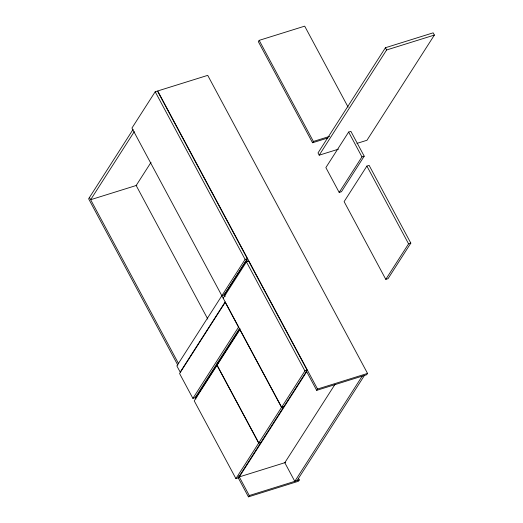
<?xml version="1.0" encoding="UTF-8"?>
<svg xmlns="http://www.w3.org/2000/svg" width="523" height="523" viewBox="0 0 523 523"><rect width="100%" height="100%" fill="white"/><g stroke="black" fill="none" stroke-linecap="round" stroke-linejoin="round"><path stroke-width="0.78" d="M224.099 295.011L247.359 258.702L157.462 91.041L155.213 91.747L131.946 128.05L281.649 407.234L283.897 406.534L307.158 370.232L248.693 261.186L246.444 261.892L223.177 298.195M133.084 129.403L88.622 198.786L177.8 365.1M134.28 131.639L90.662 199.714L136.823 185.305M151.023 162.333L136.17 185.508L207.794 319.082M348.135 107.169L304.693 26.15L259.179 40.356L258.342 41.663L312.545 142.759L327.973 137.941M312.545 142.759L313.388 141.445L329.582 136.392M247.359 258.702L245.11 259.408L176.859 365.917L180.193 372.128L225.178 301.921M225.184 293.619L246.771 259.938M356.954 143.394L366.969 140.269L434.378 35.067L433.175 32.831L385.418 47.737L318.01 152.938L319.207 155.174L338.466 149.166M319.207 155.174L386.615 49.973L434.378 35.067M348.638 132.058L325.868 167.595L339.185 192.431L341.434 191.732L364.204 156.194L350.887 131.351L348.638 132.058L361.955 156.893L339.185 192.431M192.895 398.376L238.534 327.15L225.217 302.314L179.579 373.54L192.895 398.376L195.144 397.676L239.469 328.503M196.406 396.931L240.083 328.771M366.885 166.085L344.114 201.623L385.797 279.367L388.046 278.667L410.823 243.123L369.133 165.379L366.885 166.085L408.568 243.829L385.797 279.367M235.912 478.61L258.689 443.066L260.938 442.366L238.168 477.904L235.912 478.61L194.229 400.86L216.999 365.322L258.689 443.066M258.78 442.922L281.557 407.384L283.806 406.678L261.029 442.216L258.78 442.922L217.097 365.178L239.867 329.634L281.557 407.384M281.649 407.234L304.909 370.931L307.158 370.232M306.707 371.709L239.292 476.911L285.46 462.502M238.024 477.414L248.445 496.85L249.281 495.543L299.293 479.931L298.522 478.493M306.105 370.591L316.696 390.341L317.533 389.027L367.545 373.422L207.723 75.358L157.711 90.963L317.533 389.027M335.034 384.32L284.806 462.711L294.795 481.337L362.204 376.135M297.044 480.637L364.453 375.436M299.293 479.931L298.456 481.245L248.445 496.85M367.545 373.422L366.701 374.73L316.696 390.341M361.955 156.893L364.204 156.194M221.85 295.711L224.942 294.743M408.568 243.829L410.823 243.123M216.973 363.256L218.516 362.779M385.418 47.737L386.615 49.973M259.179 40.356L313.388 141.445M246.431 259.303L247.673 261.611M155.213 91.747L245.11 259.408M246.444 261.892L304.909 370.931M224.87 293.03L225.786 294.737M224.034 294.338L225.191 296.495M89.466 197.478L178.637 363.786M196.007 396.186L196.779 397.624M238.697 475.793L249.281 495.543M195.171 397.493L195.942 398.938"/></g></svg>
